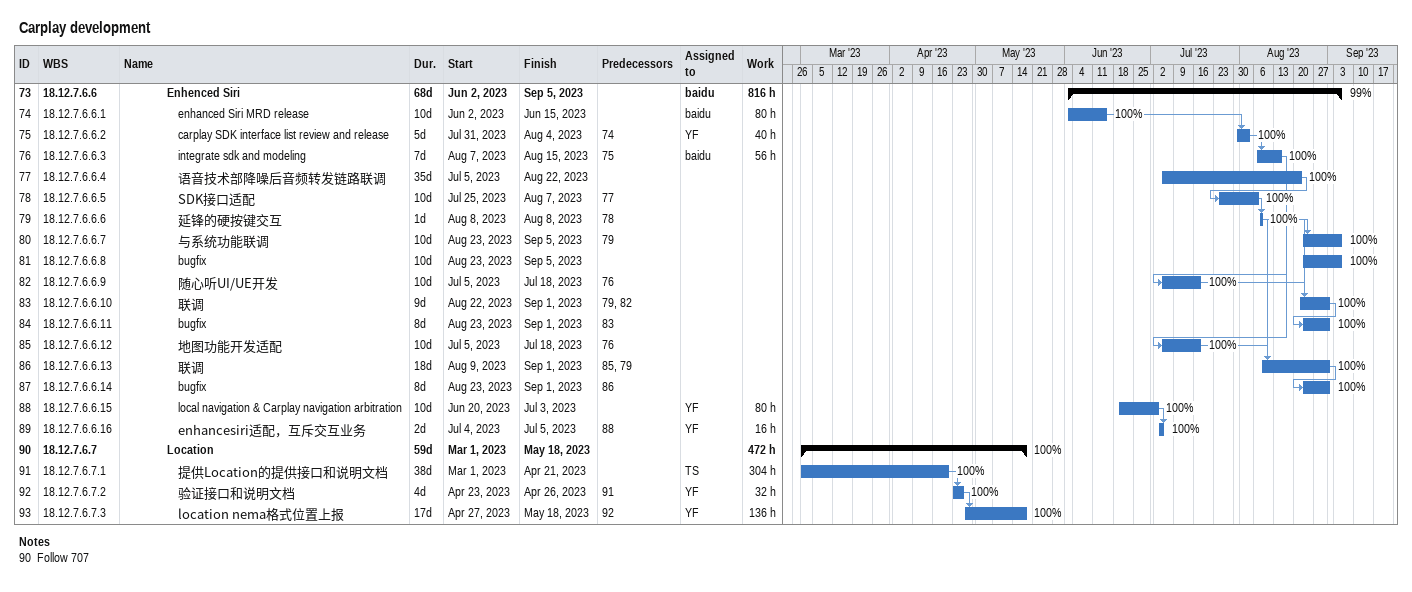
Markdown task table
Carplay development

| ID | WBS | Task | Duration | Start | Finish | Predecessors | Resources | % complete | Work (h) |
|---|---|---|---|---|---|---|---|---|---|
| 73 | 18.12.7.6.6 | **Enhenced Siri** | 68d | 2023-06-02 | 2023-09-05 |  | baidu | 99 | 816 |
| 74 | 18.12.7.6.6.1 | enhanced Siri MRD release | 10d | 2023-06-02 | 2023-06-15 |  | baidu | 100 | 80 |
| 75 | 18.12.7.6.6.2 | carplay SDK interface list review and release | 5d | 2023-07-31 | 2023-08-04 | 74 | YF | 100 | 40 |
| 76 | 18.12.7.6.6.3 | integrate sdk and modeling | 7d | 2023-08-07 | 2023-08-15 | 75 | baidu | 100 | 56 |
| 77 | 18.12.7.6.6.4 | 语音技术部降噪后音频转发链路联调 | 35d | 2023-07-05 | 2023-08-22 |  |  | 100 |  |
| 78 | 18.12.7.6.6.5 | SDK接口适配 | 10d | 2023-07-25 | 2023-08-07 | 77 |  | 100 |  |
| 79 | 18.12.7.6.6.6 | 延锋的硬按键交互 | 1d | 2023-08-08 | 2023-08-08 | 78 |  | 100 |  |
| 80 | 18.12.7.6.6.7 | 与系统功能联调 | 10d | 2023-08-23 | 2023-09-05 | 79 |  | 100 |  |
| 81 | 18.12.7.6.6.8 | bugfix | 10d | 2023-08-23 | 2023-09-05 |  |  | 100 |  |
| 82 | 18.12.7.6.6.9 | 随心听UI/UE开发 | 10d | 2023-07-05 | 2023-07-18 | 76 |  | 100 |  |
| 83 | 18.12.7.6.6.10 | 联调 | 9d | 2023-08-22 | 2023-09-01 | 79, 82 |  | 100 |  |
| 84 | 18.12.7.6.6.11 | bugfix | 8d | 2023-08-23 | 2023-09-01 | 83 |  | 100 |  |
| 85 | 18.12.7.6.6.12 | 地图功能开发适配 | 10d | 2023-07-05 | 2023-07-18 | 76 |  | 100 |  |
| 86 | 18.12.7.6.6.13 | 联调 | 18d | 2023-08-09 | 2023-09-01 | 85, 79 |  | 100 |  |
| 87 | 18.12.7.6.6.14 | bugfix | 8d | 2023-08-23 | 2023-09-01 | 86 |  | 100 |  |
| 88 | 18.12.7.6.6.15 | local navigation & Carplay navigation arbitration | 10d | 2023-06-20 | 2023-07-03 |  | YF | 100 | 80 |
| 89 | 18.12.7.6.6.16 | enhancesiri适配，互斥交互业务 | 2d | 2023-07-04 | 2023-07-05 | 88 | YF | 100 | 16 |
| 90 | 18.12.7.6.7 | **Location** | 59d | 2023-03-01 | 2023-05-18 |  |  | 100 | 472 |
| 91 | 18.12.7.6.7.1 | 提供Location的提供接口和说明文档 | 38d | 2023-03-01 | 2023-04-21 |  | TS | 100 | 304 |
| 92 | 18.12.7.6.7.2 | 验证接口和说明文档 | 4d | 2023-04-23 | 2023-04-26 | 91 | YF | 100 | 32 |
| 93 | 18.12.7.6.7.3 | location nema格式位置上报 | 17d | 2023-04-27 | 2023-05-18 | 92 | YF | 100 | 136 |

Notes
- 90: Follow 707
